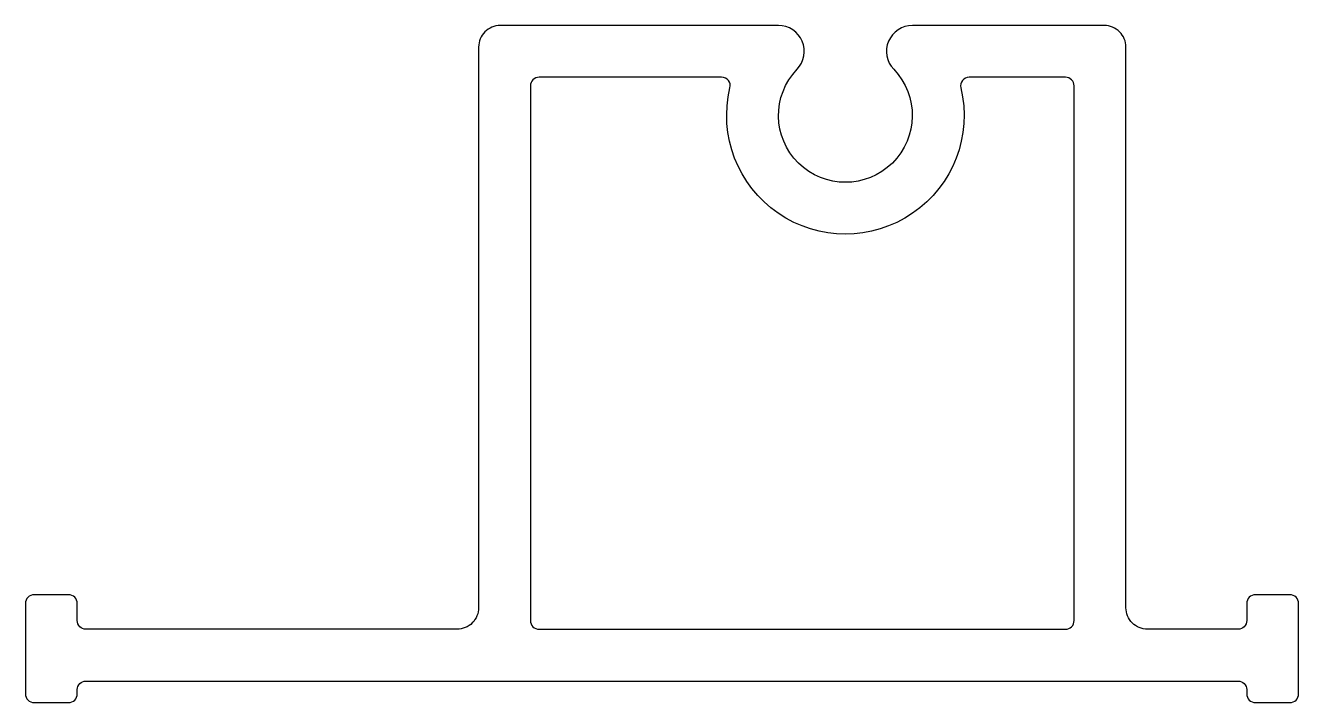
# Model space of a CAD drawing. Extents: x 348.8 to 378.3, y 209.8 to 225.5.
import ezdxf

# ---------------------------------------------------------------- set-up
doc = ezdxf.new("R2010")
doc.units = 0
doc.header["$LTSCALE"] = 15
doc.layers.get('0').update_dxf_attribs({"linetype": 'CONTINUOUS'})

msp = doc.modelspace()

# ---------------------------------------------------------------- linework, layer by layer
at = {"linetype": 'CONTINUOUS', "flags": 128}
for points in [[(350.028, 210.015), (350.028, 210.115, -0.414214), (350.228, 210.315), (376.928, 210.315, -0.414214), (377.128, 210.115), (377.128, 210.015, 0.414214), (377.328, 209.815), (378.128, 209.815, 0.414214), (378.328, 210.015), (378.328, 212.115, 0.414214), (378.128, 212.315), (377.328, 212.315, 0.414214), (377.128, 212.115), (377.128, 211.715, -0.414214), (376.928, 211.515), (374.828, 211.515, -0.414214), (374.328, 212.015), (374.328, 225.015, 0.414214), (373.828, 225.515), (369.38, 225.515, 0.660602), (368.946, 224.5, -2.344201), (366.709, 224.5, 0.660602), (366.276, 225.515), (359.828, 225.515, 0.414214), (359.328, 225.015), (359.328, 212.015, -0.414214), (358.828, 211.515), (350.228, 211.515, -0.414214), (350.028, 211.715), (350.028, 212.115, 0.414214), (349.828, 212.315), (349.028, 212.315, 0.414214), (348.828, 212.115), (348.828, 210.015, 0.414214), (349.028, 209.815), (349.828, 209.815, 0.414214)], [(360.728, 224.315, 0.414214), (360.528, 224.115), (360.528, 211.715, 0.414214), (360.728, 211.515), (372.928, 211.515, 0.414214), (373.128, 211.715), (373.128, 224.115, 0.414214), (372.928, 224.315), (370.696, 224.315, 0.484961), (370.502, 224.069, -1.268183), (365.153, 224.069, 0.484961), (364.959, 224.315)]]:
    msp.add_lwpolyline(points, format="xyb", close=True, dxfattribs=at)

doc.saveas('drawing.dxf')
